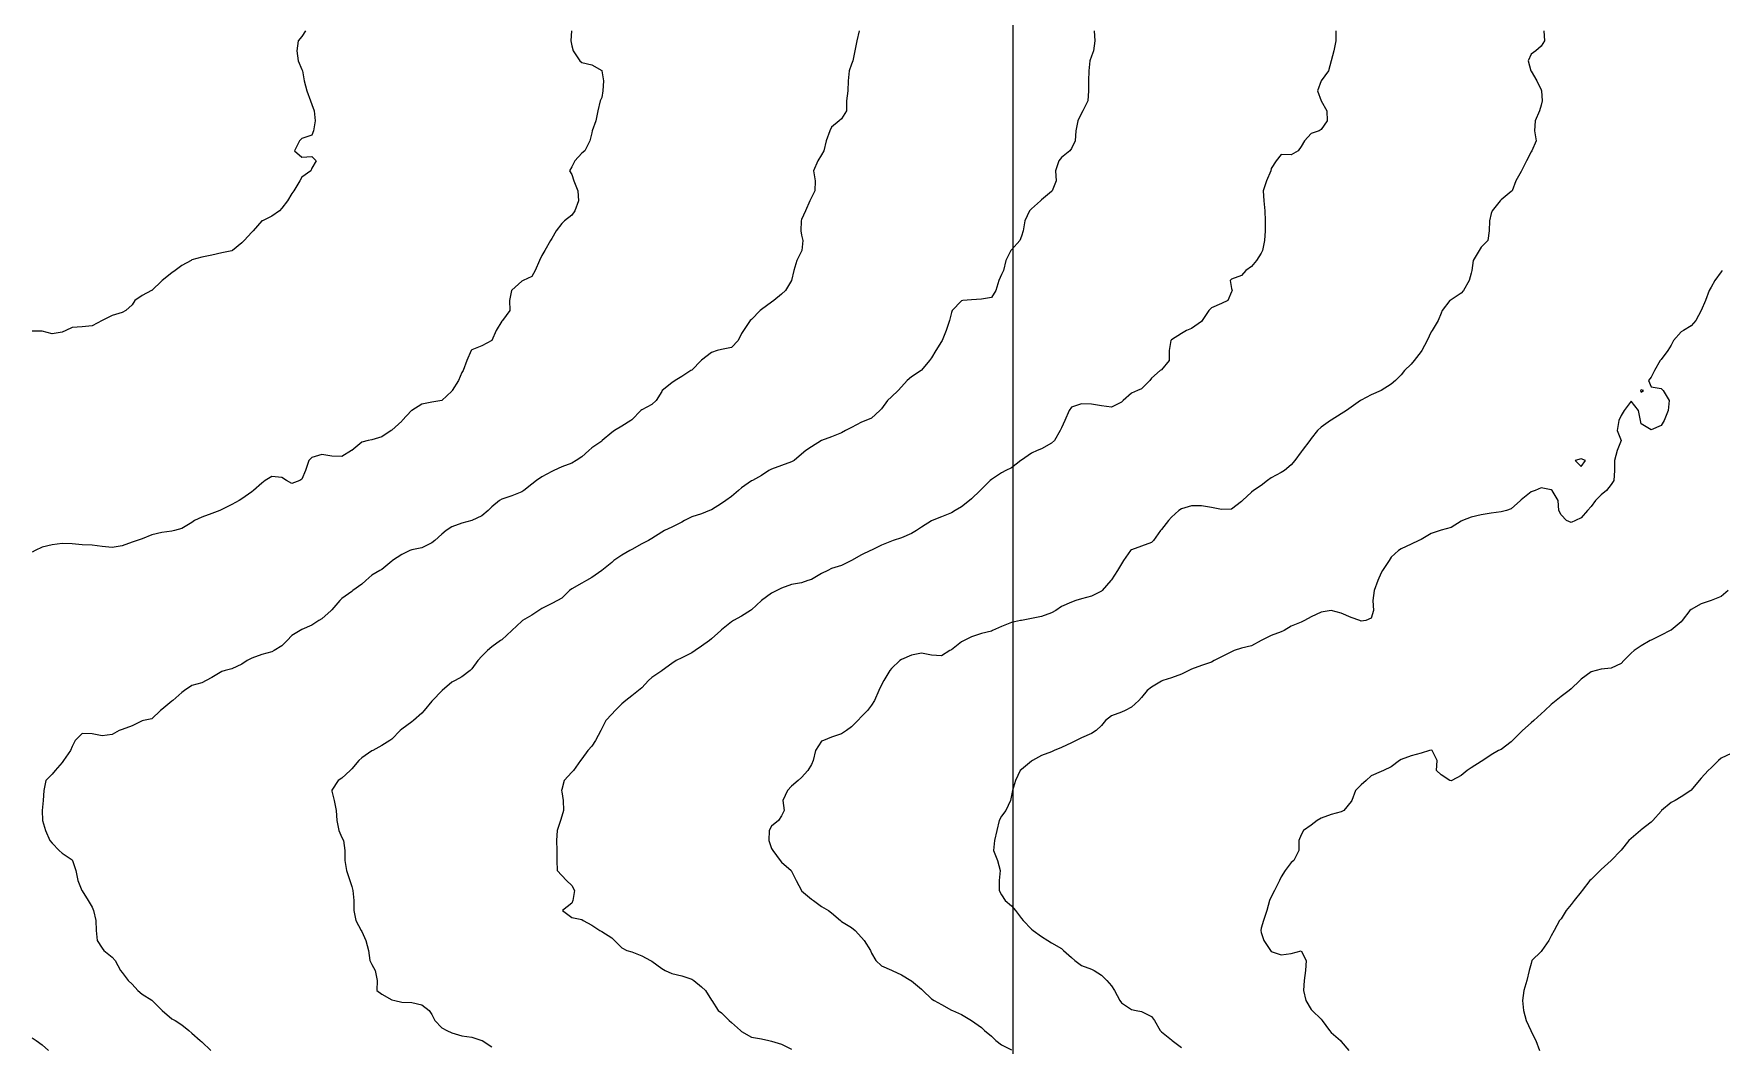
# Model space of a CAD drawing. Header units: centimetres. Extents: x 0 to 642158, y -847 to 649707.
# Drawn here: x 617417.8 to 617502.3, y 621411 to 621461.6 of the extents above; entities that cross this region are included whole.
import ezdxf

# ---------------------------------------------------------------- set-up
doc = ezdxf.new("R2010")
doc.units = ezdxf.units.CM
doc.header["$MEASUREMENT"] = 0
doc.layers.add('MEV_grille', color=254, linetype='Continuous', lineweight=9)
doc.layers.add('WAL_topographie 0.5', color=253, linetype='Continuous', lineweight=20)

# ---------------------------------------------------------------- blocks, each defined once
blk = doc.blocks.new('*U112')
at = {"layer": 'MEV_grille', "transparency": 33554687}
blk.add_lwpolyline([(0, 1825.476), (0, -1825.476)], dxfattribs=at)
blk = doc.blocks.new('*U113')
at = {"layer": 'MEV_grille', "color": 0, "linetype": 'ByBlock', "lineweight": -2, "transparency": 16777216}
blk.add_blockref('*U112', (2100, 0), dxfattribs=at)

msp = doc.modelspace()

# ---------------------------------------------------------------- linework, layer by layer
at = {"layer": 'WAL_topographie 0.5'}
for points in [[(617444.738, 621461.75), (617444.706, 621461.25), (617444.75, 621461), (617444.819, 621460.75), (617445.161, 621460.25), (617445.25, 621460.157), (617445.75, 621460.04), (617446.25, 621459.766), (617446.26, 621459.75), (617446.343, 621459.25), (617446.302, 621458.75), (617446.25, 621458.417), (617446.175, 621458.25), (617446.056, 621457.75), (617445.962, 621457.25), (617445.775, 621456.75), (617445.75, 621456.639), (617445.647, 621456.25), (617445.408, 621455.75), (617445.25, 621455.63), (617444.898, 621455.25), (617444.75, 621454.942), (617444.646, 621454.75), (617444.75, 621454.558), (617444.855, 621454.25), (617445.06, 621453.75), (617445.087, 621453.25), (617444.905, 621452.75), (617444.75, 621452.533), (617444.38, 621452.25), (617444.25, 621452.114), (617443.964, 621451.75), (617443.75, 621451.35), (617443.694, 621451.25), (617443.411, 621450.75), (617443.25, 621450.513), (617443.134, 621450.25), (617442.92, 621449.75), (617442.75, 621449.464), (617442.321, 621449.25), (617442.25, 621449.219), (617441.75, 621448.769), (617441.739, 621448.75), (617441.636, 621448.25), (617441.656, 621447.75), (617441.29, 621447.25), (617441.25, 621447.219), (617440.977, 621446.75), (617440.75, 621446.25), (617440.75, 621446.25), (617440.25, 621445.992), (617439.75, 621445.785), (617439.725, 621445.75), (617439.494, 621445.25), (617439.311, 621444.75), (617439.25, 621444.65), (617439.08, 621444.25), (617438.772, 621443.75), (617438.75, 621443.725), (617438.25, 621443.25), (617438.25, 621443.25), (617437.75, 621443.167), (617437.25, 621443.078), (617436.75, 621442.759), (617436.74, 621442.75), (617436.267, 621442.25), (617436.25, 621442.23), (617435.75, 621441.774), (617435.714, 621441.75), (617435.25, 621441.44), (617434.75, 621441.296), (617434.571, 621441.25), (617434.25, 621441.171), (617433.75, 621440.758), (617433.738, 621440.75), (617433.25, 621440.453), (617432.75, 621440.475), (617432.25, 621440.56), (617431.75, 621440.404), (617431.6, 621440.25), (617431.424, 621439.75), (617431.25, 621439.321), (617431.15, 621439.25), (617430.75, 621439.114), (617430.483, 621439.25), (617430.25, 621439.413), (617429.75, 621439.461), (617429.411, 621439.25), (617429.25, 621439.121), (617428.831, 621438.75), (617428.75, 621438.697), (617428.25, 621438.335), (617428.107, 621438.25), (617427.75, 621438.054), (617427.25, 621437.806), (617427.141, 621437.75), (617426.75, 621437.598), (617426.25, 621437.423), (617425.87, 621437.25), (617425.75, 621437.159), (617425.25, 621436.86), (617424.875, 621436.75), (617424.75, 621436.721), (617424.25, 621436.66), (617423.75, 621436.539), (617423.25, 621436.343), (617423.015, 621436.25), (617422.75, 621436.167), (617422.25, 621435.991), (617421.75, 621435.902), (617421.25, 621435.952), (617420.75, 621436.019), (617420.25, 621436.037), (617419.75, 621436.092), (617419.25, 621436.105), (617418.75, 621436.038), (617418.25, 621435.914), (617417.907, 621435.75), (617417.75, 621435.673)], [(617431.426, 621461.75), (617431.25, 621461.454), (617431.07, 621461.25), (617430.992, 621460.75), (617431.056, 621460.25), (617431.25, 621459.813), (617431.273, 621459.75), (617431.367, 621459.25), (617431.5, 621458.75), (617431.687, 621458.25), (617431.75, 621458.062), (617431.856, 621457.75), (617431.917, 621457.25), (617431.833, 621456.75), (617431.75, 621456.528), (617431.25, 621456.359), (617431.125, 621456.25), (617430.875, 621455.75), (617431.25, 621455.429), (617431.75, 621455.464), (617431.964, 621455.25), (617431.75, 621454.875), (617431.7, 621454.75), (617431.25, 621454.429), (617431.15, 621454.25), (617430.844, 621453.75), (617430.75, 621453.607), (617430.523, 621453.25), (617430.25, 621452.875), (617430.135, 621452.75), (617429.75, 621452.48), (617429.278, 621452.25), (617429.25, 621452.235), (617428.806, 621451.75), (617428.75, 621451.673), (617428.357, 621451.25), (617428.25, 621451.135), (617427.774, 621450.75), (617427.75, 621450.736), (617427.25, 621450.647), (617426.75, 621450.533), (617426.25, 621450.423), (617425.75, 621450.286), (617425.702, 621450.25), (617425.25, 621450), (617424.911, 621449.75), (617424.75, 621449.648), (617424.264, 621449.25), (617424.25, 621449.237), (617423.75, 621448.761), (617423.722, 621448.75), (617423.25, 621448.507), (617422.89, 621448.25), (617422.75, 621448.044), (617422.438, 621447.75), (617422.25, 621447.653), (617421.75, 621447.5), (617421.25, 621447.25), (617421.25, 621447.25), (617420.75, 621446.99), (617420.25, 621446.94), (617419.75, 621446.909), (617419.432, 621446.75), (617419.25, 621446.667), (617418.75, 621446.592), (617418.25, 621446.725), (617417.75, 621446.727)], [(617459.125, 621461.75), (617459.016, 621461.25), (617458.917, 621460.75), (617458.819, 621460.25), (617458.75, 621460.084), (617458.636, 621459.75), (617458.58, 621459.25), (617458.556, 621458.75), (617458.5, 621458.25), (617458.5, 621457.75), (617458.25, 621457.35), (617458.125, 621457.25), (617457.75, 621456.929), (617457.661, 621456.75), (617457.482, 621456.25), (617457.37, 621455.75), (617457.25, 621455.538), (617457.058, 621455.25), (617456.845, 621454.75), (617456.924, 621454.25), (617456.912, 621453.75), (617456.75, 621453.417), (617456.667, 621453.25), (617456.45, 621452.75), (617456.25, 621452.306), (617456.231, 621452.25), (617456.216, 621451.75), (617456.25, 621451.528), (617456.307, 621451.25), (617456.262, 621450.75), (617456.25, 621450.726), (617456.006, 621450.25), (617455.854, 621449.75), (617455.75, 621449.25), (617455.75, 621449.25), (617455.439, 621448.75), (617455.25, 621448.579), (617454.853, 621448.25), (617454.75, 621448.171), (617454.25, 621447.81), (617454.18, 621447.75), (617453.75, 621447.307), (617453.679, 621447.25), (617453.347, 621446.75), (617453.25, 621446.607), (617453.083, 621446.25), (617452.75, 621445.901), (617452.25, 621445.808), (617452.023, 621445.75), (617451.75, 621445.662), (617451.25, 621445.279), (617451.221, 621445.25), (617450.75, 621444.779), (617450.714, 621444.75), (617450.25, 621444.454), (617449.929, 621444.25), (617449.75, 621444.136), (617449.278, 621443.75), (617449.25, 621443.706), (617448.974, 621443.25), (617448.75, 621443.052), (617448.25, 621442.795), (617448.201, 621442.75), (617447.75, 621442.288), (617447.705, 621442.25), (617447.25, 621441.977), (617446.893, 621441.75), (617446.75, 621441.652), (617446.273, 621441.25), (617446.25, 621441.229), (617445.75, 621440.884), (617445.605, 621440.75), (617445.25, 621440.436), (617444.964, 621440.25), (617444.75, 621440.12), (617444.25, 621439.941), (617443.861, 621439.75), (617443.75, 621439.709), (617443.25, 621439.44), (617442.985, 621439.25), (617442.75, 621439.068), (617442.346, 621438.75), (617442.25, 621438.686), (617441.75, 621438.482), (617441.25, 621438.323), (617441.139, 621438.25), (617440.75, 621437.941), (617440.564, 621437.75), (617440.25, 621437.488), (617439.75, 621437.25), (617439.75, 621437.25), (617439.25, 621437.114), (617438.75, 621436.933), (617438.473, 621436.75), (617438.25, 621436.575), (617437.902, 621436.25), (617437.75, 621436.132), (617437.25, 621435.895), (617436.75, 621435.786), (617436.653, 621435.75), (617436.25, 621435.555), (617435.786, 621435.25), (617435.75, 621435.223), (617435.25, 621434.811), (617435.144, 621434.75), (617434.75, 621434.514), (617434.441, 621434.25), (617434.25, 621434.074), (617433.804, 621433.75), (617433.75, 621433.71), (617433.25, 621433.356), (617433.146, 621433.25), (617432.75, 621432.787), (617432.717, 621432.75), (617432.25, 621432.338), (617432.105, 621432.25), (617431.75, 621432.016), (617431.25, 621431.801), (617431.157, 621431.75), (617430.75, 621431.506), (617430.51, 621431.25), (617430.25, 621430.995), (617429.863, 621430.75), (617429.75, 621430.691), (617429.25, 621430.548), (617428.75, 621430.368), (617428.518, 621430.25), (617428.25, 621430.076), (617427.75, 621429.835), (617427.416, 621429.75), (617427.25, 621429.705), (617426.75, 621429.398), (617426.468, 621429.25), (617426.25, 621429.134), (617425.75, 621429.006), (617425.383, 621428.75), (617425.25, 621428.655), (617424.791, 621428.25), (617424.75, 621428.224), (617424.25, 621427.807), (617424.169, 621427.75), (617423.75, 621427.344), (617423.321, 621427.25), (617423.25, 621427.231), (617422.75, 621426.993), (617422.25, 621426.808), (617422.103, 621426.75), (617421.75, 621426.556), (617421.25, 621426.49), (617420.75, 621426.58), (617420.25, 621426.595), (617419.905, 621426.25), (617419.75, 621425.95), (617419.669, 621425.75), (617419.321, 621425.25), (617419.25, 621425.15), (617418.905, 621424.75), (617418.75, 621424.577), (617418.435, 621424.25), (617418.338, 621423.75), (617418.297, 621423.25), (617418.25, 621422.75), (617418.275, 621422.25), (617418.417, 621421.75), (617418.647, 621421.25), (617418.75, 621421.125), (617419.1, 621420.75), (617419.25, 621420.618), (617419.75, 621420.287), (617419.768, 621420.25), (617419.935, 621419.75), (617420.046, 621419.25), (617420.237, 621418.75), (617420.25, 621418.737), (617420.553, 621418.25), (617420.75, 621417.917), (617420.828, 621417.75), (617420.945, 621417.25), (617420.958, 621416.75), (617421, 621416.25), (617421.25, 621415.871), (617421.343, 621415.75), (617421.75, 621415.413), (617421.913, 621415.25), (617422.175, 621414.75), (617422.25, 621414.647), (617422.55, 621414.25), (617422.75, 621414.07), (617423.041, 621413.75), (617423.25, 621413.573), (617423.75, 621413.259), (617423.764, 621413.25), (617424.25, 621412.764), (617424.262, 621412.75), (617424.75, 621412.34), (617424.917, 621412.25), (617425.25, 621412.041), (617425.588, 621411.75), (617425.75, 621411.622), (617426.167, 621411.25), (617426.25, 621411.186), (617426.686, 621410.75)], [(617470.893, 621461.75), (617470.921, 621461.25), (617470.846, 621460.75), (617470.75, 621460.472), (617470.667, 621460.25), (617470.614, 621459.75), (617470.601, 621459.25), (617470.6, 621458.75), (617470.565, 621458.25), (617470.325, 621457.75), (617470.25, 621457.619), (617470.073, 621457.25), (617469.969, 621456.75), (617469.933, 621456.25), (617469.75, 621455.857), (617469.671, 621455.75), (617469.25, 621455.402), (617469.113, 621455.25), (617468.958, 621454.75), (617468.982, 621454.25), (617468.785, 621453.75), (617468.75, 621453.712), (617468.25, 621453.293), (617468.205, 621453.25), (617467.75, 621452.845), (617467.658, 621452.75), (617467.413, 621452.25), (617467.329, 621451.75), (617467.25, 621451.481), (617467.169, 621451.25), (617466.75, 621450.794), (617466.714, 621450.75), (617466.472, 621450.25), (617466.356, 621449.75), (617466.25, 621449.554), (617466.115, 621449.25), (617465.972, 621448.75), (617465.75, 621448.4), (617465.25, 621448.321), (617464.75, 621448.288), (617464.312, 621448.25), (617464.25, 621448.239), (617463.781, 621447.75), (617463.75, 621447.662), (617463.651, 621447.25), (617463.48, 621446.75), (617463.277, 621446.25), (617463.25, 621446.206), (617462.973, 621445.75), (617462.75, 621445.391), (617462.65, 621445.25), (617462.25, 621444.769), (617462.225, 621444.75), (617461.75, 621444.439), (617461.529, 621444.25), (617461.25, 621443.942), (617461.089, 621443.75), (617460.75, 621443.439), (617460.548, 621443.25), (617460.25, 621442.845), (617460.17, 621442.75), (617459.75, 621442.375), (617459.47, 621442.25), (617459.25, 621442.173), (617458.75, 621441.912), (617458.447, 621441.75), (617458.25, 621441.633), (617457.75, 621441.439), (617457.25, 621441.256), (617457.237, 621441.25), (617456.75, 621440.942), (617456.463, 621440.75), (617456.25, 621440.565), (617455.878, 621440.25), (617455.75, 621440.182), (617455.25, 621440.01), (617454.75, 621439.824), (617454.603, 621439.75), (617454.25, 621439.505), (617453.787, 621439.25), (617453.75, 621439.234), (617453.25, 621438.892), (617453.088, 621438.75), (617452.75, 621438.461), (617452.464, 621438.25), (617452.25, 621438.109), (617451.75, 621437.793), (617451.647, 621437.75), (617451.25, 621437.585), (617450.75, 621437.442), (617450.393, 621437.25), (617450.25, 621437.17), (617449.75, 621436.921), (617449.395, 621436.75), (617449.25, 621436.671), (617448.75, 621436.35), (617448.591, 621436.25), (617448.25, 621436.085), (617447.75, 621435.808), (617447.648, 621435.75), (617447.25, 621435.523), (617446.861, 621435.25), (617446.75, 621435.159), (617446.25, 621434.75), (617446.25, 621434.75), (617445.75, 621434.408), (617445.493, 621434.25), (617445.25, 621434.129), (617444.75, 621433.84), (617444.64, 621433.75), (617444.25, 621433.375), (617444.04, 621433.25), (617443.75, 621433.1), (617443.25, 621432.857), (617443.096, 621432.75), (617442.75, 621432.525), (617442.292, 621432.25), (617442.25, 621432.219), (617441.75, 621431.75), (617441.75, 621431.75), (617441.25, 621431.294), (617441.185, 621431.25), (617440.75, 621430.936), (617440.539, 621430.75), (617440.25, 621430.475), (617440.045, 621430.25), (617439.75, 621429.844), (617439.673, 621429.75), (617439.25, 621429.433), (617438.911, 621429.25), (617438.75, 621429.163), (617438.261, 621428.75), (617438.25, 621428.739), (617437.782, 621428.25), (617437.75, 621428.212), (617437.367, 621427.75), (617437.25, 621427.619), (617436.831, 621427.25), (617436.75, 621427.183), (617436.25, 621426.818), (617436.167, 621426.75), (617435.75, 621426.321), (617435.646, 621426.25), (617435.25, 621426), (617434.797, 621425.75), (617434.75, 621425.728), (617434.25, 621425.383), (617434.106, 621425.25), (617433.75, 621424.84), (617433.672, 621424.75), (617433.25, 621424.37), (617433.068, 621424.25), (617432.75, 621423.773), (617432.74, 621423.75), (617432.75, 621423.712), (617432.859, 621423.25), (617432.966, 621422.75), (617432.99, 621422.25), (617433.105, 621421.75), (617433.25, 621421.406), (617433.328, 621421.25), (617433.397, 621420.75), (617433.405, 621420.25), (617433.487, 621419.75), (617433.646, 621419.25), (617433.75, 621418.95), (617433.804, 621418.75), (617433.847, 621418.25), (617433.847, 621417.75), (617433.954, 621417.25), (617434.213, 621416.75), (617434.25, 621416.706), (617434.448, 621416.25), (617434.581, 621415.75), (617434.652, 621415.25), (617434.75, 621415.043), (617434.92, 621414.75), (617435.01, 621414.25), (617435, 621413.75), (617435.25, 621413.567), (617435.75, 621413.288), (617435.904, 621413.25), (617436.25, 621413.167), (617436.75, 621413.146), (617437.25, 621413.029), (617437.612, 621412.75), (617437.75, 621412.546), (617437.895, 621412.25), (617438.25, 621411.882), (617438.509, 621411.75), (617438.75, 621411.638), (617439.25, 621411.475), (617439.75, 621411.419), (617440.25, 621411.258), (617440.264, 621411.25), (617440.75, 621410.937)], [(617482.974, 621461.75), (617482.979, 621461.25), (617482.883, 621460.75), (617482.75, 621460.25), (617482.75, 621460.25), (617482.609, 621459.75), (617482.25, 621459.25), (617482.25, 621459.25), (617482.059, 621458.75), (617482.25, 621458.25), (617482.25, 621458.25), (617482.52, 621457.75), (617482.546, 621457.25), (617482.25, 621456.806), (617482.139, 621456.75), (617481.75, 621456.604), (617481.41, 621456.25), (617481.25, 621455.964), (617481.092, 621455.75), (617480.75, 621455.547), (617480.25, 621455.558), (617479.992, 621455.25), (617479.75, 621454.855), (617479.72, 621454.75), (617479.512, 621454.25), (617479.346, 621453.75), (617479.377, 621453.25), (617479.43, 621452.75), (617479.435, 621452.25), (617479.446, 621451.75), (617479.413, 621451.25), (617479.303, 621450.75), (617479.25, 621450.625), (617479.01, 621450.25), (617478.75, 621449.954), (617478.469, 621449.75), (617478.25, 621449.516), (617477.75, 621449.327), (617477.694, 621449.25), (617477.75, 621448.85), (617477.796, 621448.75), (617477.75, 621448.688), (617477.566, 621448.25), (617477.25, 621448.104), (617476.75, 621447.889), (617476.618, 621447.75), (617476.297, 621447.25), (617476.25, 621447.203), (617475.75, 621446.853), (617475.51, 621446.75), (617475.25, 621446.602), (617474.75, 621446.286), (617474.717, 621446.25), (617474.638, 621445.75), (617474.632, 621445.25), (617474.25, 621444.797), (617474.192, 621444.75), (617473.75, 621444.367), (617473.676, 621444.25), (617473.25, 621443.842), (617473.063, 621443.75), (617472.75, 621443.621), (617472.344, 621443.25), (617472.25, 621443.172), (617471.75, 621442.929), (617471.25, 621442.987), (617470.75, 621443.069), (617470.25, 621443.083), (617469.75, 621442.925), (617469.644, 621442.75), (617469.411, 621442.25), (617469.25, 621441.885), (617469.194, 621441.75), (617468.906, 621441.25), (617468.75, 621441.116), (617468.25, 621440.835), (617468.028, 621440.75), (617467.75, 621440.627), (617467.25, 621440.27), (617467.226, 621440.25), (617466.75, 621439.882), (617466.47, 621439.75), (617466.25, 621439.633), (617465.75, 621439.313), (617465.69, 621439.25), (617465.25, 621438.83), (617465.19, 621438.75), (617464.75, 621438.339), (617464.65, 621438.25), (617464.25, 621437.936), (617463.933, 621437.75), (617463.75, 621437.643), (617463.25, 621437.44), (617462.781, 621437.25), (617462.75, 621437.234), (617462.25, 621436.93), (617462, 621436.75), (617461.75, 621436.601), (617461.25, 621436.386), (617460.827, 621436.25), (617460.75, 621436.222), (617460.25, 621436.019), (617459.75, 621435.777), (617459.692, 621435.75), (617459.25, 621435.537), (617458.75, 621435.25), (617458.75, 621435.25), (617458.25, 621435.004), (617457.75, 621434.855), (617457.569, 621434.75), (617457.25, 621434.601), (617456.75, 621434.307), (617456.554, 621434.25), (617456.25, 621434.141), (617455.75, 621434.05), (617455.25, 621433.875), (617455.008, 621433.75), (617454.75, 621433.617), (617454.25, 621433.25), (617454.25, 621433.25), (617453.75, 621432.794), (617453.694, 621432.75), (617453.25, 621432.469), (617452.847, 621432.25), (617452.75, 621432.186), (617452.25, 621431.781), (617452.214, 621431.75), (617451.75, 621431.344), (617451.635, 621431.25), (617451.25, 621430.977), (617450.921, 621430.75), (617450.75, 621430.634), (617450.25, 621430.384), (617449.982, 621430.25), (617449.75, 621430.099), (617449.266, 621429.75), (617449.25, 621429.737), (617448.75, 621429.4), (617448.596, 621429.25), (617448.25, 621428.895), (617448.097, 621428.75), (617447.75, 621428.484), (617447.453, 621428.25), (617447.25, 621428.09), (617446.917, 621427.75), (617446.75, 621427.568), (617446.458, 621427.25), (617446.25, 621426.85), (617446.2, 621426.75), (617445.945, 621426.25), (617445.75, 621425.964), (617445.55, 621425.75), (617445.25, 621425.341), (617445.196, 621425.25), (617444.838, 621424.75), (617444.75, 621424.667), (617444.365, 621424.25), (617444.25, 621423.8), (617444.241, 621423.75), (617444.25, 621423.694), (617444.315, 621423.25), (617444.333, 621422.75), (617444.25, 621422.464), (617444.18, 621422.25), (617444.025, 621421.75), (617443.994, 621421.25), (617444, 621420.75), (617444, 621420.25), (617444.015, 621419.75), (617444.25, 621419.5), (617444.485, 621419.25), (617444.75, 621419.007), (617444.882, 621418.75), (617444.798, 621418.25), (617444.75, 621418.125), (617444.281, 621417.75), (617444.75, 621417.409), (617445.25, 621417.293), (617445.315, 621417.25), (617445.75, 621417.017), (617446.161, 621416.75), (617446.25, 621416.697), (617446.75, 621416.388), (617446.888, 621416.25), (617447.25, 621415.888), (617447.5, 621415.75), (617447.75, 621415.677), (617448.25, 621415.476), (617448.687, 621415.25), (617448.75, 621415.211), (617449.25, 621414.852), (617449.429, 621414.75), (617449.75, 621414.605), (617450.25, 621414.49), (617450.75, 621414.311), (617450.865, 621414.25), (617451.25, 621413.937), (617451.45, 621413.75), (617451.75, 621413.268), (617451.76, 621413.25), (617452.083, 621412.75), (617452.25, 621412.629), (617452.629, 621412.25), (617452.75, 621412.154), (617453.197, 621411.75), (617453.25, 621411.697), (617453.75, 621411.417), (617454.25, 621411.333), (617454.617, 621411.25), (617454.75, 621411.219), (617455.25, 621411.06), (617455.75, 621410.816)], [(617493.389, 621461.75), (617493.424, 621461.25), (617493.25, 621460.984), (617492.981, 621460.75), (617492.75, 621460.574), (617492.593, 621460.25), (617492.733, 621459.75), (617492.75, 621459.721), (617493.036, 621459.25), (617493.25, 621458.788), (617493.26, 621458.75), (617493.292, 621458.25), (617493.25, 621458.023), (617493.173, 621457.75), (617492.947, 621457.25), (617492.911, 621456.75), (617493.008, 621456.25), (617492.79, 621455.75), (617492.75, 621455.694), (617492.522, 621455.25), (617492.271, 621454.75), (617492.25, 621454.712), (617491.989, 621454.25), (617491.792, 621453.75), (617491.75, 621453.706), (617491.25, 621453.288), (617491.2, 621453.25), (617490.794, 621452.75), (617490.75, 621452.607), (617490.664, 621452.25), (617490.646, 621451.75), (617490.575, 621451.25), (617490.25, 621450.925), (617490.147, 621450.75), (617489.855, 621450.25), (617489.781, 621449.75), (617489.75, 621449.625), (617489.656, 621449.25), (617489.362, 621448.75), (617489.25, 621448.628), (617488.75, 621448.294), (617488.675, 621448.25), (617488.302, 621447.75), (617488.25, 621447.625), (617488.105, 621447.25), (617487.797, 621446.75), (617487.75, 621446.692), (617487.541, 621446.25), (617487.277, 621445.75), (617487.25, 621445.709), (617486.903, 621445.25), (617486.75, 621445.076), (617486.409, 621444.75), (617486.25, 621444.54), (617485.96, 621444.25), (617485.75, 621444.074), (617485.25, 621443.75), (617485.25, 621443.75), (617484.75, 621443.537), (617484.25, 621443.278), (617484.205, 621443.25), (617483.75, 621442.917), (617483.516, 621442.75), (617483.25, 621442.587), (617482.75, 621442.276), (617482.705, 621442.25), (617482.25, 621441.924), (617482.064, 621441.75), (617481.75, 621441.353), (617481.669, 621441.25), (617481.299, 621440.75), (617481.25, 621440.687), (617480.932, 621440.25), (617480.75, 621440.045), (617480.412, 621439.75), (617480.25, 621439.661), (617479.75, 621439.384), (617479.562, 621439.25), (617479.25, 621439.012), (617478.857, 621438.75), (617478.75, 621438.665), (617478.301, 621438.25), (617478.25, 621438.2), (617477.75, 621437.814), (617477.25, 621437.802), (617476.75, 621437.909), (617476.25, 621437.982), (617475.75, 621437.989), (617475.25, 621437.841), (617475.125, 621437.75), (617474.75, 621437.429), (617474.611, 621437.25), (617474.25, 621436.802), (617474.213, 621436.75), (617473.859, 621436.25), (617473.75, 621436.153), (617473.25, 621435.973), (617472.75, 621435.79), (617472.701, 621435.75), (617472.352, 621435.25), (617472.25, 621435.089), (617472.048, 621434.75), (617471.75, 621434.294), (617471.717, 621434.25), (617471.283, 621433.75), (617471.25, 621433.723), (617470.75, 621433.471), (617470.25, 621433.33), (617469.969, 621433.25), (617469.75, 621433.177), (617469.25, 621432.958), (617468.964, 621432.75), (617468.75, 621432.641), (617468.25, 621432.453), (617467.75, 621432.356), (617467.25, 621432.257), (617467.208, 621432.25), (617466.75, 621432.161), (617466.25, 621431.948), (617465.798, 621431.75), (617465.75, 621431.727), (617465.25, 621431.606), (617464.75, 621431.445), (617464.375, 621431.25), (617464.25, 621431.182), (617463.75, 621430.792), (617463.674, 621430.75), (617463.25, 621430.495), (617462.75, 621430.515), (617462.25, 621430.614), (617461.75, 621430.521), (617461.25, 621430.297), (617461.167, 621430.25), (617460.75, 621429.855), (617460.668, 621429.75), (617460.372, 621429.25), (617460.25, 621429.042), (617460.113, 621428.75), (617459.899, 621428.25), (617459.75, 621428.017), (617459.545, 621427.75), (617459.25, 621427.447), (617459.058, 621427.25), (617458.75, 621426.934), (617458.5, 621426.75), (617458.25, 621426.587), (617457.75, 621426.412), (617457.35, 621426.25), (617457.25, 621426.212), (617456.945, 621425.75), (617456.822, 621425.25), (617456.75, 621425.058), (617456.568, 621424.75), (617456.25, 621424.409), (617456.083, 621424.25), (617455.75, 621423.961), (617455.552, 621423.75), (617455.311, 621423.25), (617455.371, 621422.75), (617455.25, 621422.481), (617455.1, 621422.25), (617454.75, 621421.97), (617454.622, 621421.75), (617454.604, 621421.25), (617454.75, 621420.85), (617454.81, 621420.75), (617455.183, 621420.25), (617455.25, 621420.167), (617455.726, 621419.75), (617455.75, 621419.724), (617455.975, 621419.25), (617456.239, 621418.75), (617456.25, 621418.739), (617456.75, 621418.314), (617456.85, 621418.25), (617457.25, 621417.95), (617457.598, 621417.75), (617457.75, 621417.637), (617458.194, 621417.25), (617458.25, 621417.209), (617458.75, 621416.905), (617458.936, 621416.75), (617459.25, 621416.406), (617459.385, 621416.25), (617459.692, 621415.75), (617459.75, 621415.611), (617459.967, 621415.25), (617460.25, 621414.984), (617460.75, 621414.764), (617460.774, 621414.75), (617461.25, 621414.533), (617461.714, 621414.25), (617461.75, 621414.229), (617462.25, 621413.815), (617462.31, 621413.75), (617462.75, 621413.335), (617462.879, 621413.25), (617463.25, 621413.044), (617463.75, 621412.771), (617463.795, 621412.75), (617464.25, 621412.546), (617464.75, 621412.25), (617464.75, 621412.25), (617465.25, 621411.902), (617465.402, 621411.75), (617465.75, 621411.469), (617465.962, 621411.25), (617466.25, 621411.035), (617466.75, 621410.786)], [(617502.306, 621449.75), (617502.25, 621449.686), (617501.946, 621449.25), (617501.75, 621448.926), (617501.655, 621448.75), (617501.474, 621448.25), (617501.25, 621447.75), (617501.25, 621447.75), (617500.981, 621447.25), (617500.75, 621446.993), (617500.363, 621446.75), (617500.25, 621446.683), (617499.878, 621446.25), (617499.75, 621446.021), (617499.583, 621445.75), (617499.25, 621445.302), (617499.209, 621445.25), (617498.923, 621444.75), (617498.75, 621444.429), (617498.618, 621444.25), (617498.75, 621443.938), (617499.25, 621443.85), (617499.357, 621443.75), (617499.661, 621443.25), (617499.602, 621442.75), (617499.4, 621442.25), (617499.25, 621442.008), (617498.75, 621441.792), (617498.25, 621442.083), (617498.214, 621442.25), (617498.118, 621442.75), (617497.75, 621443.217), (617497.4, 621442.75), (617497.25, 621442.5), (617497.139, 621442.25), (617497.058, 621441.75), (617497.25, 621441.25), (617497.25, 621441.25), (617497.25, 621441.25), (617497.05, 621440.75), (617496.917, 621440.25), (617496.922, 621439.75), (617496.884, 621439.25), (617496.75, 621439.06), (617496.525, 621438.75), (617496.25, 621438.538), (617495.967, 621438.25), (617495.75, 621437.963), (617495.569, 621437.75), (617495.25, 621437.384), (617494.975, 621437.25), (617494.75, 621437.16), (617494.513, 621437.25), (617494.25, 621437.544), (617494.141, 621437.75), (617494.098, 621438.25), (617493.8, 621438.75), (617493.75, 621438.783), (617493.25, 621438.893), (617492.95, 621438.75), (617492.75, 621438.683), (617492.25, 621438.281), (617492.217, 621438.25), (617491.75, 621437.838), (617491.519, 621437.75), (617491.25, 621437.683), (617490.75, 621437.623), (617490.25, 621437.537), (617489.75, 621437.427), (617489.321, 621437.25), (617489.25, 621437.217), (617488.75, 621436.908), (617488.25, 621436.766), (617488.194, 621436.75), (617487.75, 621436.599), (617487.25, 621436.31), (617487.133, 621436.25), (617486.75, 621436.065), (617486.25, 621435.84), (617486.116, 621435.75), (617485.75, 621435.424), (617485.645, 621435.25), (617485.319, 621434.75), (617485.25, 621434.644), (617485.083, 621434.25), (617484.903, 621433.75), (617484.835, 621433.25), (617484.857, 621432.75), (617484.75, 621432.37), (617484.477, 621432.25), (617484.25, 621432.224), (617484.182, 621432.25), (617483.75, 621432.41), (617483.25, 621432.622), (617482.75, 621432.75), (617482.25, 621432.667), (617481.75, 621432.432), (617481.417, 621432.25), (617481.25, 621432.168), (617480.75, 621431.966), (617480.398, 621431.75), (617480.25, 621431.688), (617479.75, 621431.5), (617479.25, 621431.25), (617479.25, 621431.25), (617478.75, 621430.991), (617478.25, 621430.871), (617477.893, 621430.75), (617477.75, 621430.69), (617477.25, 621430.436), (617476.898, 621430.25), (617476.75, 621430.173), (617476.25, 621429.996), (617475.75, 621429.817), (617475.629, 621429.75), (617475.25, 621429.563), (617474.75, 621429.383), (617474.325, 621429.25), (617474.25, 621429.219), (617473.75, 621428.913), (617473.542, 621428.75), (617473.25, 621428.411), (617473.118, 621428.25), (617472.75, 621427.924), (617472.437, 621427.75), (617472.25, 621427.672), (617471.75, 621427.491), (617471.45, 621427.25), (617471.25, 621427.007), (617470.986, 621426.75), (617470.75, 621426.611), (617470.25, 621426.386), (617469.992, 621426.25), (617469.75, 621426.131), (617469.25, 621425.895), (617468.89, 621425.75), (617468.75, 621425.69), (617468.25, 621425.51), (617467.804, 621425.25), (617467.75, 621425.212), (617467.25, 621424.804), (617467.179, 621424.75), (617466.944, 621424.25), (617466.793, 621423.75), (617466.75, 621423.5), (617466.707, 621423.25), (617466.471, 621422.75), (617466.25, 621422.462), (617466.14, 621422.25), (617466.01, 621421.75), (617465.893, 621421.25), (617465.848, 621420.75), (617466.057, 621420.25), (617466.185, 621419.75), (617466.132, 621419.25), (617466.139, 621418.75), (617466.25, 621418.528), (617466.442, 621418.25), (617466.75, 621417.983), (617466.952, 621417.75), (617467.25, 621417.353), (617467.329, 621417.25), (617467.75, 621416.811), (617467.827, 621416.75), (617468.25, 621416.444), (617468.568, 621416.25), (617468.75, 621416.13), (617469.25, 621415.846), (617469.36, 621415.75), (617469.75, 621415.402), (617469.913, 621415.25), (617470.25, 621415.008), (617470.75, 621414.82), (617470.886, 621414.75), (617471.25, 621414.515), (617471.515, 621414.25), (617471.75, 621413.977), (617471.897, 621413.75), (617472.163, 621413.25), (617472.25, 621413.132), (617472.75, 621412.808), (617472.985, 621412.75), (617473.25, 621412.694), (617473.75, 621412.448), (617473.905, 621412.25), (617474.191, 621411.75), (617474.25, 621411.679), (617474.75, 621411.282), (617474.797, 621411.25), (617475.25, 621410.902)], [(617498.25, 621443.667), (617498.375, 621443.75), (617498.25, 621443.783), (617498.225, 621443.75), (617498.25, 621443.667)], [(617495.25, 621439.95), (617495.464, 621440.25), (617495.25, 621440.344), (617494.95, 621440.25), (617495.25, 621439.95)], [(617502.601, 621433.75), (617502.25, 621433.448), (617501.75, 621433.25), (617501.75, 621433.25), (617501.25, 621433.09), (617500.75, 621432.803), (617500.696, 621432.75), (617500.303, 621432.25), (617500.25, 621432.187), (617499.75, 621431.769), (617499.712, 621431.75), (617499.25, 621431.519), (617498.75, 621431.272), (617498.71, 621431.25), (617498.25, 621430.989), (617497.9, 621430.75), (617497.75, 621430.618), (617497.393, 621430.25), (617497.25, 621430.103), (617496.75, 621429.875), (617496.25, 621429.825), (617496, 621429.75), (617495.75, 621429.687), (617495.25, 621429.32), (617495.184, 621429.25), (617494.75, 621428.835), (617494.643, 621428.75), (617494.25, 621428.461), (617494, 621428.25), (617493.75, 621428.057), (617493.439, 621427.75), (617493.25, 621427.587), (617492.882, 621427.25), (617492.75, 621427.14), (617492.323, 621426.75), (617492.25, 621426.685), (617491.815, 621426.25), (617491.75, 621426.186), (617491.25, 621425.808), (617491.121, 621425.75), (617490.75, 621425.533), (617490.326, 621425.25), (617490.25, 621425.196), (617489.75, 621424.888), (617489.55, 621424.75), (617489.25, 621424.505), (617488.787, 621424.25), (617488.75, 621424.233), (617488.679, 621424.25), (617488.25, 621424.536), (617488.013, 621424.75), (617488.044, 621425.25), (617487.792, 621425.75), (617487.75, 621425.776), (617487.667, 621425.75), (617487.25, 621425.618), (617486.75, 621425.48), (617486.25, 621425.306), (617486.162, 621425.25), (617485.75, 621424.932), (617485.369, 621424.75), (617485.25, 621424.703), (617484.75, 621424.485), (617484.489, 621424.25), (617484.25, 621424.031), (617483.957, 621423.75), (617483.77, 621423.25), (617483.75, 621423.202), (617483.385, 621422.75), (617483.25, 621422.686), (617482.75, 621422.552), (617482.25, 621422.372), (617482.05, 621422.25), (617481.75, 621422.023), (617481.359, 621421.75), (617481.25, 621421.541), (617481.12, 621421.25), (617481.121, 621420.75), (617480.875, 621420.25), (617480.75, 621420.144), (617480.44, 621419.75), (617480.25, 621419.43), (617480.16, 621419.25), (617479.906, 621418.75), (617479.75, 621418.432), (617479.655, 621418.25), (617479.525, 621417.75), (617479.356, 621417.25), (617479.25, 621416.861), (617479.231, 621416.75), (617479.25, 621416.659), (617479.368, 621416.25), (617479.706, 621415.75), (617479.75, 621415.702), (617480.25, 621415.537), (617480.75, 621415.601), (617481.25, 621415.735), (617481.5, 621415.25), (617481.468, 621414.75), (617481.39, 621414.25), (617481.355, 621413.75), (617481.479, 621413.25), (617481.75, 621412.802), (617481.798, 621412.75), (617482.25, 621412.313), (617482.29, 621412.25), (617482.66, 621411.75), (617482.75, 621411.656), (617483.203, 621411.25), (617483.25, 621411.203), (617483.625, 621410.75)], [(617502.75, 621425.598), (617502.25, 621425.363), (617502.122, 621425.25), (617501.75, 621424.893), (617501.601, 621424.75), (617501.25, 621424.366), (617501.15, 621424.25), (617500.75, 621423.762), (617500.736, 621423.75), (617500.25, 621423.432), (617499.956, 621423.25), (617499.75, 621423.146), (617499.277, 621422.75), (617499.25, 621422.717), (617498.844, 621422.25), (617498.75, 621422.162), (617498.25, 621421.779), (617498.214, 621421.75), (617497.75, 621421.344), (617497.628, 621421.25), (617497.25, 621420.767), (617497.236, 621420.75), (617496.75, 621420.25), (617496.75, 621420.25), (617496.25, 621419.794), (617496.203, 621419.75), (617495.75, 621419.297), (617495.691, 621419.25), (617495.304, 621418.75), (617495.25, 621418.682), (617494.902, 621418.25), (617494.75, 621418.056), (617494.506, 621417.75), (617494.25, 621417.339), (617494.174, 621417.25), (617493.905, 621416.75), (617493.75, 621416.49), (617493.628, 621416.25), (617493.285, 621415.75), (617493.25, 621415.694), (617492.788, 621415.25), (617492.75, 621415.107), (617492.646, 621414.75), (617492.538, 621414.25), (617492.379, 621413.75), (617492.321, 621413.25), (617492.362, 621412.75), (617492.495, 621412.25), (617492.731, 621411.75), (617492.75, 621411.708), (617492.979, 621411.25), (617493.17, 621410.75)], [(617417.75, 621411.389), (617417.947, 621411.25), (617418.25, 621411.041), (617418.577, 621410.75)]]:
    msp.add_lwpolyline(points, dxfattribs=at)

# ---------------------------------------------------------------- block references
at = {"layer": 'MEV_grille', "transparency": 33554687}
msp.add_blockref('*U113', (615366.814, 620593.644), dxfattribs=at)

doc.saveas('drawing.dxf')
